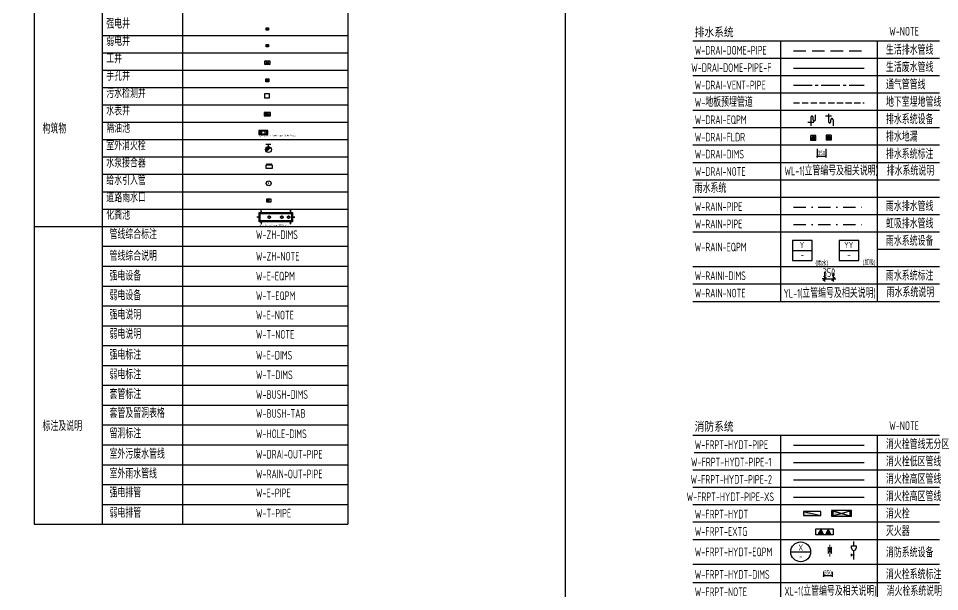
# Model space of a CAD drawing. Header units: millimetres. Extents: x -527844 to 417903, y -219119 to 112527.
# Drawn here: x 380256 to 417362, y 43837 to 66931 of the extents above; entities that cross this region are included whole.
import ezdxf
from ezdxf.enums import TextEntityAlignment as Align

# ---------------------------------------------------------------- set-up
doc = ezdxf.new("R2010")
doc.units = ezdxf.units.MM
doc.header["$LTSCALE"] = 1000
doc.header["$MEASUREMENT"] = 0
for name, pattern in [('CENTER2', [1.125, 0.75, -0.125, 0.125, -0.125]), ('CONTINOUS', [0]), ('DASH', [0.35, 0.25, -0.1]), ('DASHDOT', [1, 0.5, -0.25, 0, -0.25]), ('DASHED', [0.75, 0.5, -0.25])]:
    doc.linetypes.add(name, pattern=pattern)
doc.layers.add('P-Defpoints', color=250, linetype='Continuous', plot=False)
doc.layers.add('W-HOLE-DIMS', color=120, linetype='Continuous', plot=False)
for name, color, linetype in [('W-BUSH-DIMS', 140, 'Continuous'), ('W-BUSH-TAB', 150, 'Continuous'), ('W-DRAI-DIMS', 51, 'Continuous'), ('W-DRAI-DOME-PIPE', 4, 'DASHED'), ('W-DRAI-DOME-PIPE-F', 4, 'DASHED'), ('W-DRAI-EQPM', 50, 'Continuous'), ('W-DRAI-FLDR', 50, 'Continuous'), ('W-DRAI-NOTE', 50, 'Continuous'), ('W-DRAI-OUT-PIPE', 4, 'DASHED'), ('W-DRAI-VENT-PIPE', 5, 'CENTER2'), ('W-E-DIMS', 200, 'Continuous'), ('W-E-EQPM', 30, 'Continuous'), ('W-E-NOTE', 80, 'Continuous'), ('W-E-PIPE', 4, 'Continuous'), ('W-FRPT-EXTG', 140, 'Continuous'), ('W-FRPT-HYDT', 140, 'Continuous'), ('W-FRPT-HYDT-DIMS', 61, 'Continuous'), ('W-FRPT-HYDT-EQPM', 60, 'Continuous'), ('W-FRPT-HYDT-PIPE', 1, 'Continuous'), ('W-FRPT-HYDT-PIPE-1', 1, 'Continuous'), ('W-FRPT-HYDT-PIPE-2', 1, 'Continuous'), ('W-FRPT-HYDT-PIPE-XS', 1, 'Continuous'), ('W-FRPT-NOTE', 60, 'Continuous'), ('W-FRPT-SPRL-DIMS', 61, 'Continuous'), ('W-FRPT-SPRL-EQPM', 60, 'Continuous'), ('W-FRPT-SPRL-PIPE', 2, 'Continuous'), ('W-gx-EN-note', 7, 'CONTINOUS'), ('W-gx-ET-note', 7, 'CONTINOUS'), ('W-HOLE', 231, 'Continuous'), ('W-NOTE', 40, 'Continuous'), ('W-RAIN-DIMS', 61, 'Continuous'), ('W-RAIN-EQPM', 60, 'Continuous'), ('W-RAIN-NOTE', 60, 'Continuous'), ('W-RAIN-OUT-PIPE', 6, 'DASHDOT'), ('W-RAIN-PIPE', 6, 'DASHDOT'), ('W-T-DIMS', 140, 'Continuous'), ('W-T-EQPM', 20, 'Continuous'), ('W-T-NOTE', 130, 'Continuous'), ('W-T-PIPE', 6, 'Continuous'), ('W-WSUP-EQPM', 40, 'Continuous'), ('W-WSUP-NOTE', 40, 'Continuous'), ('W-ZH-DIMS', 7, 'Continuous'), ('W-ZH-NOTE', 10, 'Continuous'), ('W-地板预埋管道', 140, 'DASH')]:
    doc.layers.add(name, color=color, linetype=linetype)
doc.styles.get("Standard").update_dxf_attribs({"font": '', "width": 0.8})
doc.styles.add('TH-STYLE1', font='', dxfattribs={"width": 0.8})
doc.styles.add('TH-STYLE3', font='tssdeng.shx', dxfattribs={"width": 0.7, "bigfont": 'tssdchn.shx'})
doc.styles.get('Standard').set_extended_font_data('NSimSun')
doc.styles.get('TH-STYLE1').set_extended_font_data('STFangsong')
doc.linetypes.add('F_LINE', pattern='A,2,-0.28,["F",Standard,S=0.15,R=0,X=-0.1,Y=-0.08],-0.16', length=2.44)
doc.linetypes.add('J4_LINE', pattern='A,2,-0.23,["J4",Standard,S=0.15,R=0,X=-0.1,Y=-0.08],-0.21', length=2.44)
doc.linetypes.add('X1_LINE', pattern='A,2,-0.23,["X1",Standard,S=0.15,R=0,X=-0.1,Y=-0.08],-0.21', length=2.44)
doc.linetypes.add('X2_LINE', pattern='A,2,-0.23,["X2",Standard,S=0.15,R=0,X=-0.1,Y=-0.08],-0.21', length=2.44)
doc.linetypes.add('X_LINE', pattern='A,2,-0.28,["X",Standard,S=0.15,R=0,X=-0.1,Y=-0.08],-0.16', length=2.44)
doc.linetypes.add('XS_LINE', pattern='A,2,-0.2,["XS",Standard,S=0.15,R=0,X=-0.1,Y=-0.08],-0.2', length=2.4)
doc.linetypes.add('ZM_LINE', pattern='A,2,-0.2,["ZM",Standard,S=0.15,R=0,X=-0.1,Y=-0.08],-0.2', length=2.4)
doc.linetypes.add('ZP_LINE', pattern='A,2,-0.22,["ZP",Standard,S=0.15,R=0,X=-0.1,Y=-0.08],-0.22', length=2.44)
doc.linetypes.add('ZW_LINE', pattern='A,2,-0.2,["ZW",Standard,S=0.15,R=0,X=-0.1,Y=-0.08],-0.2', length=2.4)
doc.linetypes.add('ZXW_LINE', pattern='A,2,-0.2,["ZXW",Standard,S=0.15,R=0,X=-0.1,Y=-0.08],-0.3', length=2.5)
doc.linetypes.add('ZY_LINE', pattern='A,2,-0.22,["ZY",Standard,S=0.15,R=0,X=-0.1,Y=-0.08],-0.22', length=2.44)
doc.dimstyles.new('TH-DIM100(修改)', dxfattribs={"dimscale": 100, "dimtxt": 3.5, "dimasz": 1, "dimexe": 1, "dimexo": 1, "dimgap": 0.8, "dimtad": 1, "dimdec": 0, "dimdsep": 46, "dimtxsty": 'TH-STYLE3', "dimblk1": 'ARCHTICK', "dimblk2": 'ARCHTICK', "dimsah": 1, "dimcen": -1, "dimclrd": 256, "dimclre": 256, "dimclrt": 256, "dimazin": 0, "dimtfac": 1, "dimtdec": 0, "dimtix": 1, "dimtmove": 2, "dimatfit": 0, "dimldrblk": 'ARCHTICK', "dimfxl": 0, "dimtolj": 1, "dimtzin": 0, "dimlwd": -1, "dimlwe": -1, "dimarcsym": 0})
doc.dimstyles.new('TH-DIM50(修改)', dxfattribs={"dimscale": 50, "dimtxt": 3.5, "dimasz": 1, "dimexe": 1, "dimexo": 1, "dimgap": 0.8, "dimtad": 1, "dimdec": 0, "dimdsep": 46, "dimtxsty": 'TH-STYLE3', "dimblk1": 'ARCHTICK', "dimblk2": 'ARCHTICK', "dimsah": 1, "dimcen": -1, "dimclrd": 256, "dimclre": 256, "dimclrt": 256, "dimazin": 0, "dimtfac": 1, "dimtdec": 0, "dimtix": 1, "dimtmove": 2, "dimatfit": 0, "dimldrblk": 'ARCHTICK', "dimfxl": 0, "dimtolj": 1, "dimtzin": 0, "dimlwd": -1, "dimlwe": -1, "dimarcsym": 0})

# ---------------------------------------------------------------- blocks, each defined once
blk = doc.blocks.new('*U268')
at = {"layer": 'W-NOTE'}
blk.add_lwpolyline([(0, 0), (1146, 0), (1146, 574), (0, 574)], close=True, dxfattribs=at)
blk = doc.blocks.new('*U194')
blk.add_hatch(color=256).paths.add_polyline_path([(-410, 85), (-410, -85), (0, 0)])
for p in [(-410, 85), (-410, -85)]:
    blk.add_line(p, (0, 0))
blk.add_lwpolyline([(0, -85), (0, 85), (-410, 85), (-410, -85)], close=True)
blk = doc.blocks.new('总图原有市政消火栓')
at = {"layer": 'W-FRPT-HYDT'}
h = blk.add_hatch(color=256, dxfattribs=at)
edge = h.paths.add_edge_path()
edge.add_ellipse((0, 0), major_axis=(0.849, 0.849), ratio=1, start_angle=360, end_angle=540)
edge.add_line((-0.85, -0.85), (0.85, 0.85))
for p, q in [((1, 2), (-1, 2)), ((0.85, 0.85), (-0.85, -0.85)), ((0.85, 0.85), (-0.85, -0.85)), ((0.85, 0.85), (-0.85, -0.85)), ((0.85, 0.85), (-0.85, -0.85)), ((0.85, 0.85), (-0.85, -0.85)), ((0, 0), (0, 2))]:
    blk.add_line(p, q, dxfattribs=at)
blk.add_ellipse((0, 0), major_axis=(0.849, 0.849), ratio=1, start_param=5.497787, end_param=11.780972, dxfattribs=at)
blk = doc.blocks.new('*U217')
for p, q in [((438, 581), (279, 422)), ((500, 360), (359, 501)), ((500, 360), (641, 501)), ((562, 581), (721, 422)), ((1238, 581), (1079, 422)), ((1300, 360), (1159, 501)), ((1300, 360), (1441, 501)), ((1362, 581), (1521, 422)), ((2038, 581), (1879, 422)), ((2100, 360), (1959, 501)), ((2100, 360), (2241, 501)), ((2162, 581), (2321, 422))]:
    blk.add_line(p, q)
blk.add_lwpolyline([(0, -1250), (2600, -1250), (2600, 0), (0, 0)], close=True)
at = {"layer": 'W-FRPT-HYDT-PIPE'}
for p, q in [((500, 360), (500, 0)), ((1300, 360), (1300, 0)), ((2100, 360), (2100, 0))]:
    blk.add_line(p, q, dxfattribs=at)
blk = doc.blocks.new('*U131')
at = {"layer": 'W-WSUP-NOTE'}
blk.add_circle((0, 0), 1, dxfattribs=at)
at = {"layer": 'W-NOTE', "style": 'TH-STYLE1', "width": 0.8}
blk.add_text('X', height=1.25, dxfattribs=at).set_placement((-0.54, -0.57))
blk = doc.blocks.new('总图道路雨水口')
at = {"layer": 'W-RAIN-EQPM'}
blk.add_hatch(color=256, dxfattribs=at).paths.add_polyline_path([(-1, -1), (0, -1), (0, 0), (-1, 0)])
blk.add_line((0, 0), (0, -1), dxfattribs=at)
blk.add_lwpolyline([(-1, -1), (1, -1), (1, 0), (-1, 0)], close=True, dxfattribs=at)
blk = doc.blocks.new('*U136')
at = {"color": 9, "linetype": 'DASH', "ltscale": 0.2}
blk.add_lwpolyline([(0.35, 1.5), (13.05, 1.5), (13.05, -1.5), (0.35, -1.5)], close=True, dxfattribs=at)
for centre in [(4, 0), (9.1, 0), (11.8, 0)]:
    blk.add_circle(centre, 0.48, dxfattribs=at)
at = {"ltscale": 0.5}
for centre in [(4, 0), (9.1, 0), (11.8, 0)]:
    blk.add_circle(centre, 0.35, dxfattribs=at)
at = {"layer": 'Defpoints'}
for points in [[(-0.5, 0), (-0.6, -0.05), (-0.6, 0.05), (-0.5, 0), (0, 0), (-1, 0)], [(0.79, 2.35), (0.74, 2.45), (0.84, 2.45), (0.79, 2.35), (0.79, 1.85), (0.79, 2.85)], [(12.61, 2.35), (12.66, 2.25), (12.56, 2.25), (12.61, 2.35), (12.61, 2.85), (12.61, 1.85)], [(13.9, 0), (13.8, -0.05), (13.8, 0.05), (13.9, 0), (14.4, 0), (13.4, 0)], [(0.79, -2.25), (0.74, -2.35), (0.84, -2.35), (0.79, -2.25), (0.79, -1.75), (0.79, -2.75)], [(12.61, -2.25), (12.66, -2.15), (12.56, -2.15), (12.61, -2.25), (12.61, -2.75), (12.61, -1.75)]]:
    blk.add_lwpolyline(points, dxfattribs=at)
blk.add_lwpolyline([(0, 1.85), (13.4, 1.85), (13.4, -1.85), (0, -1.85)], close=True, dxfattribs=at)
at = {"layer": 'W-DRAI-EQPM', "color": 10}
blk.add_lwpolyline([(0.1, 1.75), (13.3, 1.75), (13.3, -1.75), (0.1, -1.75)], close=True, dxfattribs=at)
at = {"layer": 'Defpoints', "style": 'TH-STYLE1', "width": 0.8}
blk.add_text('平面尺寸13.4×3.7×3.2m，有效容积100立方', height=0.5, dxfattribs=at).set_placement((0.09, -3.32), align=Align.MIDDLE_LEFT)
blk = doc.blocks.new('*U138')
at = {"color": 9, "linetype": 'DASH', "ltscale": 0.2}
blk.add_line((2.4, 0.5), (2.4, -0.5), dxfattribs=at)
at = {"color": 1}
blk.add_lwpolyline([(0, 0.7), (0, -0.7), (3.4, -0.7), (3.4, 0.7)], close=True, dxfattribs=at)
at = {"color": 9, "linetype": 'DASH', "ltscale": 0.2}
blk.add_lwpolyline([(0.2, 0.5), (0.2, -0.5), (3.2, -0.5), (3.2, 0.5)], close=True, dxfattribs=at)
blk.add_circle((0.6, 0), 0.4, dxfattribs=at)
at = {"layer": 'Defpoints'}
blk.add_lwpolyline([(-0.1, 0.8), (-0.1, -0.8), (3.5, -0.8), (3.5, 0.8)], close=True, dxfattribs=at)
at = {"layer": 'Defpoints', "style": 'TH-STYLE1', "width": 0.8}
blk.add_text('平面尺寸1.4×3.4，有效容积4.5立方，设计秒流量4.8L/s.', height=0.5, dxfattribs=at).set_placement((-0.21, -1.27), align=Align.MIDDLE_LEFT)
blk = doc.blocks.new('*U278')
for p, q in [((-0.5, -0.5), (0.5, 0.5)), ((-0.5, 0.5), (0.5, -0.5)), ((-0.5, 0.5), (0.5, 0.5)), ((-0.5, -0.5), (-0.5, 0.5)), ((0.5, 0.5), (0.5, -0.5)), ((0.5, -0.5), (-0.5, -0.5))]:
    blk.add_line(p, q)
blk.add_circle((0, 0), 0.35)
blk = doc.blocks.new('弱电井')
for p, q in [((-0.5, 0.5), (0.5, 0.5)), ((-0.5, -0.5), (-0.5, 0.5)), ((0.5, 0.5), (0.5, -0.5)), ((0.5, -0.5), (-0.5, -0.5))]:
    blk.add_line(p, q)
blk.add_circle((0, 0), 0.35)
blk = doc.blocks.new('工井')
for p, q in [((-1735, -66036), (-1535, -65886)), ((-1735, -65886), (-1535, -66036)), ((-1735, -65886), (-1535, -65886)), ((-1735, -66036), (-1735, -65886)), ((-1535, -66036), (-1735, -66036)), ((-1535, -65886), (-1535, -66036))]:
    blk.add_line(p, q)
blk = doc.blocks.new('手孔井')
for p, q in [((-1685, -66736), (-1565, -66616)), ((-1685, -66616), (-1565, -66736)), ((-1685, -66616), (-1565, -66616)), ((-1685, -66736), (-1685, -66616)), ((-1565, -66736), (-1685, -66736)), ((-1565, -66616), (-1565, -66736))]:
    blk.add_line(p, q)
blk = doc.blocks.new('重力流雨水井编号')
at = {"layer": 'W-RAIN-EQPM'}
blk.add_lwpolyline([(-400, 0), (400, 0), (400, 800), (-400, 800)], close=True, dxfattribs=at)
at = {"layer": 'W-RAIN-NOTE'}
blk.add_line((-400, 400), (400, 400), dxfattribs=at)
at = {"layer": 'W-RAIN-NOTE', "style": 'TH-STYLE3', "width": 0.7}
blk.add_text('Y', height=250, rotation=0, dxfattribs=at).set_placement((-12, 620, 3564), align=Align.MIDDLE)
at = {"layer": 'W-RAIN-NOTE', "style": 'TH-STYLE3', "width": 0.7, "flags": 8}
blk.add_attdef('-', text='', height=250, rotation=0, dxfattribs=at).set_placement((0, 90), align=Align.CENTER)
blk = doc.blocks.new('压力流雨水井编号')
at = {"layer": 'W-RAIN-EQPM'}
blk.add_lwpolyline([(-400, 0), (400, 0), (400, 800), (-400, 800)], close=True, dxfattribs=at)
at = {"layer": 'W-RAIN-NOTE'}
blk.add_line((-400, 400), (400, 400), dxfattribs=at)
at = {"layer": 'W-RAIN-NOTE', "style": 'TH-STYLE3', "width": 0.7}
blk.add_text('YY', height=250, rotation=0, dxfattribs=at).set_placement((-12, 620, 3564), align=Align.MIDDLE)
at = {"layer": 'W-RAIN-NOTE', "style": 'TH-STYLE3', "width": 0.7, "flags": 8}
blk.add_attdef('-', text='', height=250, rotation=0, dxfattribs=at).set_placement((0, 90), align=Align.CENTER)
blk = doc.blocks.new('_ArchTick')
at = {"const_width": 0.5}
blk.add_lwpolyline([(-0.7, -0.7), (0.7, 0.7)], dxfattribs=at)
blk = doc.blocks.new('*D355')
at = {"layer": 'Defpoints', "color": 0, "transparency": 16777216}
for p in [(412732, 56781), (413082, 56775), (413082, 56433)]:
    blk.add_point(p, dxfattribs=at)
at = {"layer": 'W-RAIN-DIMS', "transparency": 16777216}
for p, q in [((412732, 56433), (412632, 56433)), ((412732, 56681), (412732, 56333)), ((412732, 56433), (413082, 56433)), ((413082, 56675), (413082, 56333)), ((413082, 56433), (413182, 56433))]:
    blk.add_line(p, q, dxfattribs=at)
at = {"layer": 'W-RAIN-DIMS', "transparency": 16777216, "xscale": 100, "yscale": 100, "zscale": 100}
blk.add_blockref('_ArchTick', (412732, 56433), dxfattribs=at)
at = {"layer": 'W-RAIN-DIMS', "transparency": 16777216, "xscale": 100, "yscale": 100, "zscale": 100, "rotation": 180}
blk.add_blockref('_ArchTick', (413082, 56433), dxfattribs=at)
at = {"layer": 'W-RAIN-DIMS', "transparency": 16777216, "insert": (412907, 56688), "char_height": 350, "attachment_point": 5, "style": 'TH-STYLE3'}
blk.add_mtext('\\A1;350', dxfattribs=at)
blk = doc.blocks.new('*U359')
for p, q in [((-46, 20), (-75, -4)), ((-46, 20), (-12, 48)), ((38, 32), (-38, -32)), ((17, 73), (-12, 48)), ((57, 48), (38, 32)), ((75, 4), (46, -20)), ((-38, -32), (-57, -48)), ((12, -48), (-17, -73)), ((12, -48), (46, -20))]:
    blk.add_line(p, q)
for radius in [75, 50]:
    blk.add_circle((0, 0), radius)
at = {"layer": 'Defpoints'}
for p, q in [((100, 100), (-100, 100)), ((-100, -100), (-100, 100)), ((100, -100), (100, 100)), ((100, -100), (-100, -100))]:
    blk.add_line(p, q, dxfattribs=at)
blk = doc.blocks.new('*U358')
for p, q in [((-46, 20), (-75, -4)), ((-46, 20), (-12, 48)), ((38, 32), (-38, -32)), ((17, 73), (-12, 48)), ((57, 48), (38, 32)), ((75, 4), (46, -20)), ((-38, -32), (-57, -48)), ((12, -48), (-17, -73)), ((12, -48), (46, -20))]:
    blk.add_line(p, q)
blk.add_circle((0, 0), 75)
at = {"layer": 'Defpoints'}
for p, q in [((100, 100), (-100, 100)), ((-100, -100), (-100, 100)), ((100, -100), (100, 100)), ((100, -100), (-100, -100))]:
    blk.add_line(p, q, dxfattribs=at)
blk = doc.blocks.new('*U203')
at = {"layer": 'W-DRAI-DOME-PIPE'}
for p, q in [((191848, -125041), (191848, -125361)), ((191938, -125361), (191938, -125281)), ((192028, -125281), (192028, -125531))]:
    blk.add_line(p, q, dxfattribs=at)
for centre, start, end in [((191893, -125361), 180, 0), ((191983, -125281), 0, 180)]:
    blk.add_arc(centre, 45, start, end, dxfattribs=at)
at = {"layer": 'W-DRAI-EQPM'}
blk.add_line((191973, -125141), (191723, -125141), dxfattribs=at)
blk = doc.blocks.new('*U183')
at = {"layer": 'W-DRAI-DOME-PIPE'}
for p, q in [((180, 250), (180, 450)), ((0, 350), (0, 0)), ((90, 250), (90, 350))]:
    blk.add_line(p, q, dxfattribs=at)
for centre, start, end in [((45, 350), 0, 180), ((135, 250), 180, 0)]:
    blk.add_arc(centre, 45, start, end, dxfattribs=at)
at = {"layer": 'W-DRAI-EQPM'}
blk.add_line((-125, 150), (125, 150), dxfattribs=at)
blk = doc.blocks.new('*D356')
at = {"layer": 'Defpoints', "color": 0, "transparency": 16777216}
for p in [(412431, 61730), (412781, 61724), (412781, 61382)]:
    blk.add_point(p, dxfattribs=at)
at = {"layer": 'W-DRAI-DIMS', "transparency": 16777216}
for p, q in [((412431, 61680), (412431, 61332)), ((412781, 61674), (412781, 61332)), ((412431, 61382), (412781, 61382))]:
    blk.add_line(p, q, dxfattribs=at)
at = {"layer": 'W-DRAI-DIMS', "transparency": 16777216, "xscale": 50, "yscale": 50, "zscale": 50, "rotation": 180}
blk.add_blockref('_ArchTick', (412431, 61382), dxfattribs=at)
at = {"layer": 'W-DRAI-DIMS', "transparency": 16777216, "xscale": 50, "yscale": 50, "zscale": 50}
blk.add_blockref('_ArchTick', (412781, 61382), dxfattribs=at)
at = {"layer": 'W-DRAI-DIMS', "transparency": 16777216, "insert": (412606, 61509), "char_height": 175, "attachment_point": 5, "style": 'TH-STYLE3'}
blk.add_mtext('\\A1;350', dxfattribs=at)
blk = doc.blocks.new('*U181')
at = {"layer": 'W-FRPT-SPRL-EQPM', "ltscale": 0.5}
blk.add_line((0, 0), (0, -222), dxfattribs=at)
at = {"layer": 'W-FRPT-SPRL-EQPM', "linetype": 'Continuous'}
for p, q in [((-120, -222), (0, -422)), ((-120, -222), (120, -222)), ((120, -222), (0, -422))]:
    blk.add_line(p, q, dxfattribs=at)
at = {"layer": 'W-FRPT-SPRL-EQPM'}
blk.add_line((-100, -422), (100, -422), dxfattribs=at)
blk = doc.blocks.new('水流指示器')
blk.add_wipeout([(-120, 36), (120, 36), (120, -36), (-120, -36)])
at = {"linetype": 'Continuous', "const_width": 10}
for points in [[(-17, 69), (-17, -53)], [(-17, -53), (45, -53)]]:
    blk.add_lwpolyline(points, dxfattribs=at)
at = {"linetype": 'Continuous'}
blk.add_circle((0, 0), 120, dxfattribs=at)
blk = doc.blocks.new('遥控信号阀')
for p, q in [((0, 90), (0, -90)), ((0, 90), (300, -90)), ((0, -90), (300, 90)), ((150, 180), (150, 0)), ((150, 180), (246, 180)), ((300, 90), (300, -90))]:
    blk.add_line(p, q)
blk = doc.blocks.new('*U244')
at = {"layer": 'W-FRPT-HYDT-EQPM'}
blk.add_blockref('水流指示器', (58352, -11322), dxfattribs=at)
at = {"layer": 'Defpoints'}
blk.add_lwpolyline([(56982, -10422, 0, 120, -0.520567), (57933, -10422, 0, 120, -0.520567), (58622, -10422, 0, 120, -0.520567), (59369, -10422, 0, 120, -0.520567), (59382, -11199, 0, 120, -0.520567), (59382, -12020, 0, 120, -0.520567), (58298, -12022, 0, 120, -0.520567), (57688, -12022, 0, 120, -0.520567), (56982, -11929, 0, 120, -0.520567), (56982, -11059, 0, 120, -0.520567)], format="xyseb", close=True, dxfattribs=at)
at = {"layer": 'W-FRPT-SPRL-PIPE'}
blk.add_line((58182, -11322), (58232, -11322), dxfattribs=at)
at = {"layer": 'W-FRPT-HYDT-EQPM'}
blk.add_blockref('遥控信号阀', (57882, -11322), dxfattribs=at)
blk = doc.blocks.new('减压孔板')
at = {"linetype": 'Continuous', "lineweight": 0}
for p, q in [((-68, 129), (-68, -129)), ((-68, 129), (-68, -129)), ((0, 223), (0, 93)), ((0, 223), (0, 93)), ((68, 129), (68, -129)), ((68, 129), (68, -129)), ((0, -251), (0, -122)), ((0, -251), (0, -122))]:
    blk.add_line(p, q, dxfattribs=at)
at = {"layer": 'P-Defpoints'}
for p, q in [((-68, 129), (68, -129)), ((68, 129), (-68, -129))]:
    blk.add_line(p, q, dxfattribs=at)
blk = doc.blocks.new('消防自动排气阀系统')
at = {"layer": 'W-FRPT-HYDT-EQPM'}
for p, q in [((-92, 456), (-92, 563)), ((-92, 563), (92, 563)), ((92, 563), (92, 456)), ((-100, 237), (-100, 137)), ((0, 187), (-100, 187))]:
    blk.add_line(p, q, dxfattribs=at)
at = {"layer": 'W-FRPT-HYDT-EQPM', "const_width": 33.8}
blk.add_lwpolyline([(-12, 175, -1), (12, 199, -1)], format="xyb", close=True, dxfattribs=at)
at = {"layer": 'W-FRPT-HYDT-EQPM'}
blk.add_arc((0, 466), 92.5, 186.0401, 353.9599, dxfattribs=at)
at = {"layer": 'W-FRPT-HYDT-PIPE'}
for p, q in [((0, 563), (0, 732)), ((0, 0), (0, 373))]:
    blk.add_line(p, q, dxfattribs=at)
blk = doc.blocks.new('消防进户管编号')
at = {"layer": 'W-FRPT-HYDT-EQPM'}
blk.add_circle((0, 400), 400, dxfattribs=at)
at = {"layer": 'W-FRPT-NOTE'}
blk.add_line((-400, 400), (400, 400), dxfattribs=at)
at = {"layer": 'W-FRPT-NOTE', "style": 'TH-STYLE3', "width": 0.7}
blk.add_text('X', height=250, dxfattribs=at).set_placement((0, 574), align=Align.MIDDLE)
at = {"layer": 'W-FRPT-NOTE', "style": 'TH-STYLE3', "width": 0.7, "flags": 8}
blk.add_attdef('-', text='', height=250, dxfattribs=at).set_placement((0, 96), align=Align.CENTER)
blk = doc.blocks.new('*U315')
blk.add_hatch(color=256).paths.add_polyline_path([(0, 240), (700, 0), (0, 0)])
for p, q in [((0, 240), (0, 0)), ((700, 240), (0, 240)), ((0, 240), (700, 0)), ((0, 0), (700, 0)), ((700, 0), (700, 240))]:
    blk.add_line(p, q)
at = {"layer": 'W-HOLE'}
for p, q in [((-50, 240), (-50, 0)), ((750, 240), (-50, 240)), ((-50, 240), (750, 0)), ((-50, 0), (750, 240)), ((-50, 0), (750, 0)), ((750, 0), (750, 240))]:
    blk.add_line(p, q, dxfattribs=at)
blk = doc.blocks.new('*D330')
at = {"layer": 'Defpoints', "color": 0, "transparency": 16777216}
for p in [(412732, 37046), (413082, 37040), (413082, 36698)]:
    blk.add_point(p, dxfattribs=at)
at = {"layer": 'W-FRPT-SPRL-DIMS', "transparency": 16777216}
for p, q in [((412732, 36946), (412732, 36598)), ((413082, 36940), (413082, 36598)), ((412732, 36698), (412632, 36698)), ((412732, 36698), (413082, 36698)), ((413082, 36698), (413182, 36698))]:
    blk.add_line(p, q, dxfattribs=at)
at = {"layer": 'W-FRPT-SPRL-DIMS', "transparency": 16777216, "xscale": 100, "yscale": 100, "zscale": 100}
blk.add_blockref('_ArchTick', (412732, 36698), dxfattribs=at)
at = {"layer": 'W-FRPT-SPRL-DIMS', "transparency": 16777216, "xscale": 100, "yscale": 100, "zscale": 100, "rotation": 180}
blk.add_blockref('_ArchTick', (413082, 36698), dxfattribs=at)
at = {"layer": 'W-FRPT-SPRL-DIMS', "transparency": 16777216, "insert": (412907, 36953), "char_height": 350, "attachment_point": 5, "style": 'TH-STYLE3'}
blk.add_mtext('\\A1;350', dxfattribs=at)
blk = doc.blocks.new('*D331')
at = {"layer": 'Defpoints', "color": 0, "transparency": 16777216}
for p in [(412689, 44690), (413039, 44685), (413039, 44486)]:
    blk.add_point(p, dxfattribs=at)
at = {"layer": 'W-FRPT-HYDT-DIMS', "transparency": 16777216}
for p, q in [((412689, 44640), (412689, 44436)), ((413039, 44635), (413039, 44436)), ((412689, 44486), (413039, 44486))]:
    blk.add_line(p, q, dxfattribs=at)
at = {"layer": 'W-FRPT-HYDT-DIMS', "transparency": 16777216, "xscale": 50, "yscale": 50, "zscale": 50, "rotation": 180}
blk.add_blockref('_ArchTick', (412689, 44486), dxfattribs=at)
at = {"layer": 'W-FRPT-HYDT-DIMS', "transparency": 16777216, "xscale": 50, "yscale": 50, "zscale": 50}
blk.add_blockref('_ArchTick', (413039, 44486), dxfattribs=at)
at = {"layer": 'W-FRPT-HYDT-DIMS', "transparency": 16777216, "insert": (412864, 44613), "char_height": 175, "attachment_point": 5, "style": 'TH-STYLE3'}
blk.add_mtext('\\A1;350', dxfattribs=at)
blk = doc.blocks.new('DXXHS')
blk.add_hatch(color=256).paths.add_polyline_path([(194025, 185383), (194725, 185383), (194025, 185543)])
blk.add_line((194025, 185543), (194725, 185383))
blk.add_line((194025, 185543), (194725, 185383))
blk.add_lwpolyline([(194025, 185543), (194025, 185383), (194725, 185383), (194725, 185543)], close=True)
blk = doc.blocks.new('*U27')
at = {"linetype": 'CONTINOUS'}
h = blk.add_hatch(dxfattribs=at)
h.set_pattern_fill('ANSI31', color=256, scale=150, angle=180, style=0)
h.set_pattern_definition([(315, (-384620.485, -22544.052), (-13.25825215, -13.25825215), [])])
h.paths.add_polyline_path([(163, 59), (237, 59), (237, 126), (163, 126)])
h = blk.add_hatch(dxfattribs=at)
h.set_pattern_fill('ANSI31', color=256, scale=150, angle=180, style=0)
h.set_pattern_definition([(225, (385320.485, -22544.052), (13.25825215, -13.25825215), [])])
h.paths.add_polyline_path([(537, 59), (463, 59), (463, 126), (537, 126)])
for p, q in [((200, 207), (100, 34)), ((300, 34), (100, 34)), ((200, 207), (300, 34)), ((500, 207), (400, 34)), ((400, 34), (600, 34)), ((500, 207), (600, 34))]:
    blk.add_line(p, q, dxfattribs=at)
for points in [[(700, 0), (700, 240), (0, 240), (0, 0)], [(163, 59), (237, 59), (237, 126), (163, 126)], [(537, 59), (463, 59), (463, 126), (537, 126)]]:
    blk.add_lwpolyline(points, close=True, dxfattribs=at)
blk = doc.blocks.new('排水系统', base_point=(407418.9, 66031.8))
at = {"layer": 'Defpoints'}
for p, q in [((407418.9, 66031.8), (417361.9, 66031.8)), ((410951.8, 66031.8), (410951.8, 55531.8)), ((414845, 66031.8), (414845, 55531.8)), ((407476.9, 65331.8), (417361.9, 65331.8)), ((407418.9, 64631.8), (417361.9, 64631.8)), ((407418.9, 63931.8), (417361.9, 63931.8)), ((407418.9, 63231.8), (417361.9, 63231.8)), ((407418.9, 62531.8), (417361.9, 62531.8)), ((407418.9, 61831.8), (417361.9, 61831.8)), ((407418.9, 61131.8), (417361.9, 61131.8)), ((407418.9, 60431.8), (417361.9, 60431.8)), ((407418.9, 59731.8), (417361.9, 59731.8)), ((407418.9, 59031.8), (417361.9, 59031.8)), ((407418.9, 58331.8), (417361.9, 58331.8)), ((414845, 57631.8), (417361.9, 57631.8)), ((407418.9, 56931.8), (417361.9, 56931.8)), ((407418.9, 56231.8), (417361.9, 56231.8)), ((407418.9, 55531.8), (417361.9, 55531.8))]:
    blk.add_line(p, q, dxfattribs=at)
at = {"layer": 'W-DRAI-DOME-PIPE'}
blk.add_line((411473.4, 65623.3), (414323.1, 65623.3), dxfattribs=at)
at = {"layer": 'W-DRAI-DOME-PIPE-F', "linetype": 'F_LINE'}
blk.add_line((411473.4, 64923.3), (414323.1, 64923.3), dxfattribs=at)
at = {"layer": 'W-DRAI-VENT-PIPE'}
blk.add_line((411473.4, 64236), (414323.1, 64236), dxfattribs=at)
at = {"layer": 'W-RAIN-PIPE'}
for p, q in [((411473.4, 59323.3), (414323.1, 59323.3)), ((411473.4, 58623.3), (414323.1, 58623.3))]:
    blk.add_line(p, q, dxfattribs=at)
at = {"layer": 'W-地板预埋管道', "linetype": 'DASH'}
blk.add_line((411473.4, 63536), (414323.1, 63536), dxfattribs=at)
at = {"layer": 'W-DRAI-EQPM'}
for name, p in [('*U203', (221041.8, 188130)), ('*U183', (412178.3, 62597))]:
    blk.add_blockref(name, p, dxfattribs=at)
at = {"layer": 'W-DRAI-FLDR'}
blk.add_blockref('*U358', (412281.1, 62110.8), dxfattribs=at)
at = {"layer": 'W-DRAI-FLDR', "rotation": 90}
blk.add_blockref('*U359', (412894.8, 62120.8), dxfattribs=at)
at = {"layer": 'W-RAIN-EQPM'}
for name, p in [('重力流雨水井编号', (411831.2, 57180.4)), ('压力流雨水井编号', (413714.6, 57180.4))]:
    blk.add_blockref(name, p, dxfattribs=at).add_auto_attribs({'-': '-'})
at = {"layer": 'W-DRAI-DIMS', "style": 'TH-STYLE3', "width": 0.7}
blk.add_text('W-DRAI-DIMS', height=350, dxfattribs=at).set_placement((407497.7, 61287.2))
at = {"layer": 'W-DRAI-DOME-PIPE', "style": 'TH-STYLE3', "width": 0.7}
blk.add_text('W-DRAI-DOME-PIPE', height=350, dxfattribs=at).set_placement((407497.7, 65472.3))
at = {"layer": 'W-DRAI-DOME-PIPE-F', "style": 'TH-STYLE3', "width": 0.7}
blk.add_text('W-DRAI-DOME-PIPE-F', height=350, dxfattribs=at).set_placement((407357.1, 64772.3))
at = {"layer": 'W-DRAI-EQPM', "style": 'TH-STYLE3', "width": 0.7}
blk.add_text('W-DRAI-EQPM', height=350, dxfattribs=at).set_placement((407497.7, 62672.3))
at = {"layer": 'W-DRAI-FLDR', "style": 'TH-STYLE3', "width": 0.7}
blk.add_text('W-DRAI-FLDR', height=350, dxfattribs=at).set_placement((407497.7, 61972.3))
at = {"layer": 'W-DRAI-NOTE', "style": 'TH-STYLE3', "width": 0.7}
for s, p in [('W-DRAI-NOTE', (407497.7, 60587.2)), ('WL-1(立管编号及相关说明)', (411111.9, 60610.3))]:
    blk.add_text(s, height=350, rotation=360, dxfattribs=at).set_placement(p)
at = {"layer": 'W-DRAI-VENT-PIPE', "style": 'TH-STYLE3', "width": 0.7}
blk.add_text('W-DRAI-VENT-PIPE', height=350, dxfattribs=at).set_placement((407497.7, 64072.3))
at = {"layer": 'W-NOTE'}
for s, style, width, p in [('排水系统', 'TH-STYLE1', 0.8, (407497.7, 66204.8)), ('W-NOTE', 'TH-STYLE3', 0.7, (415333.6, 66236.6)), ('生活排水管线', 'TH-STYLE3', 0.7, (415203.1, 65475.1)), ('生活废水管线', 'TH-STYLE3', 0.7, (415203.1, 64775.1)), ('通气管管线', 'TH-STYLE3', 0.7, (415203.1, 64075.1)), ('地下室埋地管线', 'TH-STYLE3', 0.7, (415203.1, 63375.1)), ('排水系统设备', 'TH-STYLE3', 0.7, (415203.1, 62675.1)), ('排水地漏', 'TH-STYLE3', 0.7, (415203.1, 61975.1)), ('排水系统标注', 'TH-STYLE3', 0.7, (415203.1, 61275.1)), ('排水系统说明', 'TH-STYLE3', 0.7, (415231.8, 60603.8)), ('雨水系统', 'TH-STYLE3', 0.7, (407497.7, 59904.8)), ('雨水排水管线', 'TH-STYLE3', 0.7, (415203.1, 59175.1)), ('虹吸排水管线', 'TH-STYLE3', 0.7, (415203.1, 58475.1)), ('雨水系统设备', 'TH-STYLE3', 0.7, (415203.1, 57775.1)), ('雨水系统标注', 'TH-STYLE3', 0.7, (415203.1, 56375.1)), ('雨水系统说明', 'TH-STYLE3', 0.7, (415231.8, 55703.8))]:
    blk.add_text(s, height=350, dxfattribs=dict(at, style=style, width=width)).set_placement(p)
at = {"layer": 'W-RAIN-DIMS', "style": 'TH-STYLE3', "width": 0.7}
blk.add_text('W-RAINI-DIMS', height=350, dxfattribs=at).set_placement((407497.7, 56387.2))
at = {"layer": 'W-RAIN-EQPM', "style": 'TH-STYLE3', "width": 0.7}
for s, height, p in [('W-RAIN-EQPM', 350, (407497.7, 57543.9)), ('(雨水)', 210, (412359.6, 56951.7)), ('(虹吸)', 210, (414274.2, 56981.5))]:
    blk.add_text(s, height=height, dxfattribs=at).set_placement(p)
at = {"layer": 'W-RAIN-NOTE', "style": 'TH-STYLE3', "width": 0.7}
for s, p in [('W-RAIN-NOTE', (407497.7, 55687.2)), ('YL-1(立管编号及相关说明)', (411076.5, 55678))]:
    blk.add_text(s, height=350, dxfattribs=at).set_placement(p)
at = {"layer": 'W-RAIN-PIPE', "style": 'TH-STYLE3', "width": 0.7}
for p in [(407497.7, 59172.3), (407497.7, 58472.3)]:
    blk.add_text('W-RAIN-PIPE', height=350, dxfattribs=at).set_placement(p)
at = {"layer": 'W-地板预埋管道', "style": 'TH-STYLE3', "width": 0.7}
blk.add_text('W-地板预埋管道', height=350, dxfattribs=at).set_placement((407497.7, 63372.3))
at = {"layer": 'W-DRAI-DIMS'}
dim = blk.add_linear_dim(base=(412781.1, 61381.9), p1=(412431, 61729.7), p2=(412781.1, 61723.9), dimstyle='TH-DIM50(修改)', dxfattribs=at)
dim.commit()
dim.dimension.update_dxf_attribs({"geometry": '*D356', "text_midpoint": (412606.1, 61509.4)})
at = {"layer": 'W-RAIN-DIMS'}
dim = blk.add_linear_dim(base=(413082.3, 56433.4), p1=(412732.2, 56781.3), p2=(413082.3, 56775.5), dimstyle='TH-DIM100(修改)', dxfattribs=at)
dim.commit()
dim.dimension.update_dxf_attribs({"geometry": '*D355', "text_midpoint": (412907.2, 56688.4)})
blk = doc.blocks.new('消防系统', base_point=(407418.9, 49441))
at = {"layer": 'Defpoints'}
for p, q in [((407418.9, 50141), (417361.9, 50141)), ((414845, 50141), (414845, 35796.5)), ((407476.9, 49441), (417361.9, 49441)), ((407418.9, 48741), (417361.9, 48741)), ((407418.9, 48041), (417361.9, 48041)), ((407418.9, 47341), (417361.9, 47341)), ((407418.9, 46641), (417361.9, 46641)), ((407418.9, 45941), (417361.9, 45941)), ((407418.9, 44936.4), (417361.9, 44936.4)), ((407418.9, 44196.5), (417361.9, 44196.5)), ((407418.9, 43496.5), (417361.9, 43496.5)), ((407418.9, 42796.5), (417361.9, 42796.5)), ((407418.9, 42096.5), (417361.9, 42096.5)), ((407418.9, 41396.5), (417361.9, 41396.5)), ((407418.9, 40696.5), (417361.9, 40696.5)), ((407418.9, 39996.5), (417361.9, 39996.5)), ((407418.9, 37896.5), (417361.9, 37896.5)), ((407418.9, 37196.5), (417361.9, 37196.5)), ((407418.9, 36496.5), (417361.9, 36496.5)), ((407418.9, 35796.5), (417361.9, 35796.5))]:
    blk.add_line(p, q, dxfattribs=at)
at = {"layer": 'W-FRPT-HYDT-PIPE', "linetype": 'X_LINE'}
blk.add_line((411473.4, 49732.6), (414323.1, 49732.6), dxfattribs=at)
at = {"layer": 'W-FRPT-HYDT-PIPE-1', "linetype": 'X1_LINE'}
blk.add_line((411473.4, 49032.6), (414323.1, 49032.6), dxfattribs=at)
at = {"layer": 'W-FRPT-HYDT-PIPE-2', "linetype": 'X2_LINE'}
blk.add_line((411473.4, 48345.2), (414323.1, 48345.2), dxfattribs=at)
at = {"layer": 'W-FRPT-HYDT-PIPE-XS', "linetype": 'XS_LINE'}
blk.add_line((411473.4, 47645.2), (414323.1, 47645.2), dxfattribs=at)
at = {"layer": 'W-FRPT-SPRL-PIPE', "linetype": 'ZP_LINE'}
blk.add_line((411473.4, 42388.1), (414323.1, 42388.1), dxfattribs=at)
at = {"layer": 'W-FRPT-SPRL-PIPE', "linetype": 'ZY_LINE'}
blk.add_line((411473.4, 41688.1), (414323.1, 41688.1), dxfattribs=at)
at = {"layer": 'W-FRPT-SPRL-PIPE', "linetype": 'ZM_LINE'}
blk.add_line((411473.4, 40988.1), (414323.1, 40988.1), dxfattribs=at)
at = {"layer": 'W-FRPT-SPRL-PIPE', "linetype": 'ZW_LINE'}
blk.add_line((411473.4, 40288.1), (414323.1, 40288.1), dxfattribs=at)
at = {"layer": 'W-FRPT-SPRL-PIPE', "linetype": 'ZXW_LINE'}
blk.add_line((411473.4, 39588.1), (414323.1, 39588.1), dxfattribs=at)
at = {"layer": 'W-FRPT-EXTG', "xscale": -1}
blk.add_blockref('*U27', (413074, 46126), dxfattribs=at)
at = {"layer": 'W-FRPT-HYDT'}
for name, p in [('DXXHS', (217854.3, -138480.2)), ('*U315', (413062.2, 46869.8))]:
    blk.add_blockref(name, p, dxfattribs=at)
at = {"layer": 'W-FRPT-HYDT-EQPM'}
blk.add_blockref('消防进户管编号', (411768, 45038.9), dxfattribs=at).add_auto_attribs({'-': '-'})
for name, p in [('减压孔板', (412936.2, 45496.3)), ('消防自动排气阀系统', (413906.9, 45123.8))]:
    blk.add_blockref(name, p, dxfattribs=at)
at = {"layer": 'W-FRPT-SPRL-EQPM'}
blk.add_blockref('*U181', (412415.2, 37746.9), dxfattribs=at)
at = {"layer": 'W-FRPT-HYDT', "style": 'TH-STYLE3', "width": 0.7}
for s, p in [('W-FRPT-HYDT', (407497.7, 46781.5)), ('W-FRPT-EXTG', (407497.7, 46081.5))]:
    blk.add_text(s, height=350, dxfattribs=at).set_placement(p)
at = {"layer": 'W-FRPT-HYDT-DIMS', "style": 'TH-STYLE3', "width": 0.7}
blk.add_text('W-FRPT-HYDT-DIMS', height=350, dxfattribs=at).set_placement((407497.7, 44351.9))
at = {"layer": 'W-FRPT-HYDT-EQPM', "style": 'TH-STYLE3', "width": 0.7}
blk.add_text('W-FRPT-HYDT-EQPM', height=350, dxfattribs=at).set_placement((407497.7, 45260.7))
at = {"layer": 'W-FRPT-HYDT-PIPE', "linetype": 'J4_LINE', "style": 'TH-STYLE3', "width": 0.7}
blk.add_text('W-FRPT-HYDT-PIPE', height=350, dxfattribs=at).set_placement((407497.7, 49581.5))
at = {"layer": 'W-FRPT-HYDT-PIPE-1', "linetype": 'X_LINE', "style": 'TH-STYLE3', "width": 0.7}
blk.add_text('W-FRPT-HYDT-PIPE-1', height=350, dxfattribs=at).set_placement((407348.6, 48881.5))
at = {"layer": 'W-FRPT-HYDT-PIPE-2', "linetype": 'X_LINE', "style": 'TH-STYLE3', "width": 0.7}
blk.add_text('W-FRPT-HYDT-PIPE-2', height=350, dxfattribs=at).set_placement((407328.7, 48181.5))
at = {"layer": 'W-FRPT-HYDT-PIPE-XS', "linetype": 'X_LINE', "style": 'TH-STYLE3', "width": 0.7}
blk.add_text('W-FRPT-HYDT-PIPE-XS', height=350, dxfattribs=at).set_placement((407171.5, 47481.5))
at = {"layer": 'W-FRPT-NOTE', "style": 'TH-STYLE3', "width": 0.7}
for s, p in [('W-FRPT-NOTE', (407497.7, 43651.9)), ('XL-1(立管编号及相关说明)', (411111.9, 43675.1)), ('W-FRPT-NOTE', (407497.7, 35951.9)), ('YL-1(立管编号及相关说明)', (411203, 35942.8))]:
    blk.add_text(s, height=350, rotation=360, dxfattribs=at).set_placement(p)
at = {"layer": 'W-FRPT-SPRL-DIMS', "style": 'TH-STYLE3', "width": 0.7}
for s, p in [('W-FRPT-SPRL', (407497.7, 37351.9)), ('W-FRPT-SPRL-DIMS', (407497.7, 36651.9))]:
    blk.add_text(s, height=350, dxfattribs=at).set_placement(p)
at = {"layer": 'W-FRPT-SPRL-EQPM', "style": 'TH-STYLE3', "width": 0.7}
blk.add_text('W-FRPT-SPRL-EQPM', height=350, dxfattribs=at).set_placement((407497.7, 38508.7))
at = {"layer": 'W-FRPT-SPRL-PIPE', "style": 'TH-STYLE3', "width": 0.7}
for p in [(407497.7, 42237), (407497.7, 41537), (407497.7, 40837), (407497.7, 40137), (407497.7, 39437)]:
    blk.add_text('W-FRPT-SPRL-PIPE', height=350, dxfattribs=at).set_placement(p)
at = {"layer": 'W-NOTE'}
for s, style, width, p in [('消防系统', 'TH-STYLE1', 0.8, (407497.7, 50314)), ('W-NOTE', 'TH-STYLE3', 0.7, (415333.6, 50345.8)), ('消火栓管线无分区', 'TH-STYLE3', 0.7, (415203.1, 49584.4)), ('消火栓低区管线', 'TH-STYLE3', 0.7, (415203.1, 48884.4)), ('消火栓高区管线', 'TH-STYLE3', 0.7, (415203.1, 48184.4)), ('消火栓高区管线', 'TH-STYLE3', 0.7, (415203.1, 47484.4)), ('消火栓', 'TH-STYLE3', 0.7, (415203.1, 46784.4)), ('灭火器', 'TH-STYLE3', 0.7, (415203.1, 46084.4)), ('消防系统设备', 'TH-STYLE3', 0.7, (415203.1, 45221.8)), ('消火栓系统标注', 'TH-STYLE3', 0.7, (415203.1, 44339.9)), ('消火栓系统说明', 'TH-STYLE3', 0.7, (415231.8, 43668.6)), ('自喷系统', 'TH-STYLE1', 0.8, (407497.7, 42969.6)), ('自喷系统管线', 'TH-STYLE3', 0.7, (415203.1, 42239.9)), ('雨淋系统管线', 'TH-STYLE3', 0.7, (415203.1, 41539.9)), ('水幕管线', 'TH-STYLE3', 0.7, (415203.1, 40839.9)), ('水喷雾管线', 'TH-STYLE3', 0.7, (415203.1, 40139.9)), ('细水雾管线', 'TH-STYLE3', 0.7, (415203.1, 39439.9)), ('自喷系统设备', 'TH-STYLE3', 0.7, (415203.1, 38440.5)), ('自喷系统灭火喷头', 'TH-STYLE3', 0.7, (415203.1, 37339.9)), ('自喷系统标注', 'TH-STYLE3', 0.7, (415203.1, 36639.9)), ('自喷系统说明', 'TH-STYLE3', 0.7, (415231.8, 35968.6))]:
    blk.add_text(s, height=350, dxfattribs=dict(at, style=style, width=width)).set_placement(p)
at = {"layer": 'W-FRPT-HYDT-DIMS'}
dim = blk.add_linear_dim(base=(413039.5, 44485.6), p1=(412689.4, 44690.1), p2=(413039.5, 44684.6), dimstyle='TH-DIM50(修改)', dxfattribs=at)
dim.commit()
dim.dimension.update_dxf_attribs({"geometry": '*D331', "text_midpoint": (412864.5, 44613.1)})
at = {"layer": 'W-FRPT-SPRL-DIMS'}
dim = blk.add_linear_dim(base=(413082.3, 36698.2), p1=(412732.2, 37046), p2=(413082.3, 37040.3), dimstyle='TH-DIM100(修改)', dxfattribs=at)
dim.commit()
dim.dimension.update_dxf_attribs({"geometry": '*D330', "text_midpoint": (412907.2, 36953.2)})
at = {"layer": 'W-FRPT-SPRL-EQPM'}
blk.add_blockref('*U244', (354190.7, 49868.9), dxfattribs=at)
at = {"layer": 'Defpoints'}
for p, q in [((410951.8, 50141), (410951.8, 35796.5)), ((407418.9, 39296.5), (417361.9, 39296.5))]:
    blk.add_line(p, q, dxfattribs=at)
at = {"layer": 'W-FRPT-HYDT-EQPM'}
blk.add_blockref('减压孔板', (414028.5, 38577.2), dxfattribs=at)

msp = doc.modelspace()

# ---------------------------------------------------------------- linework, layer by layer
for p, q in [((380896.89, 83749.28), (380896.89, 46549.28)), ((383632.2, 83749.28), (383632.2, 58549.28)), ((386867.51, 83749.28), (386867.51, 58549.28)), ((393530.85, 83749.28), (393530.85, 58549.28)), ((383632.2, 66249.28), (393530.85, 66249.28)), ((383632.2, 65549.28), (393530.85, 65549.28)), ((383632.2, 64849.28), (393530.85, 64849.28)), ((383632.2, 64149.28), (393530.85, 64149.28)), ((383632.2, 63449.28), (393530.85, 63449.28)), ((383632.2, 62749.28), (393530.85, 62749.28)), ((383632.2, 62049.28), (393530.85, 62049.28)), ((383632.2, 61349.28), (393530.85, 61349.28)), ((383632.2, 60649.28), (393530.85, 60649.28)), ((383632.2, 59949.28), (393530.85, 59949.28)), ((383632.2, 59249.28), (393530.85, 59249.28)), ((380896.89, 58549.28), (393530.85, 58549.28)), ((383632.2, 58549.28), (383632.2, 46549.28)), ((386867.51, 58549.28), (386867.51, 46549.28)), ((393530.85, 58549.28), (393530.85, 46549.28)), ((383632.2, 57749.28), (393530.85, 57749.28)), ((383632.2, 56949.28), (393530.85, 56949.28)), ((383632.2, 56149.28), (393530.85, 56149.28)), ((383632.2, 55349.28), (393530.85, 55349.28)), ((383632.2, 54549.28), (393530.85, 54549.28)), ((383632.2, 53749.28), (393530.85, 53749.28)), ((383632.2, 52949.28), (393530.85, 52949.28)), ((383632.2, 52149.28), (393530.85, 52149.28)), ((383632.2, 51349.28), (393530.85, 51349.28)), ((383632.2, 50549.28), (393530.85, 50549.28)), ((383632.2, 49749.28), (393530.85, 49749.28)), ((383632.2, 48949.28), (393530.85, 48949.28)), ((383632.2, 48149.28), (393530.85, 48149.28)), ((383632.2, 47349.28), (393530.85, 47349.28)), ((380896.89, 46549.28), (393530.85, 46549.28)), ((383632.2, 46549.28), (393530.85, 46549.28))]:
    msp.add_line(p, q)
at = {"layer": 'W-DRAI-EQPM'}
msp.add_lwpolyline([(390173.43, 63885.97), (390173.43, 63735.97), (390373.43, 63735.97), (390373.43, 63885.97)], close=True, dxfattribs=at)

# ---------------------------------------------------------------- block references
at = {"xscale": 100, "yscale": 100, "zscale": 100}
msp.add_blockref('*U136', (389957.37, 58922.66), dxfattribs=at)
at = {"layer": 'W-DRAI-EQPM', "xscale": 100, "yscale": 100, "zscale": 100}
msp.add_blockref('*U138', (389947.17, 62336.2), dxfattribs=at)
at = {"layer": 'W-FRPT-HYDT', "xscale": 100, "yscale": 100, "zscale": 100}
for name, p in [('总图原有市政消火栓', (390327.62, 61646.94)), ('*U131', (390337.8, 60284.62))]:
    msp.add_blockref(name, p, dxfattribs=at)
at = {"layer": 'W-FRPT-HYDT-EQPM', "xscale": 0.1000000000931323, "yscale": 0.1000000000931323, "zscale": 0.1000000000931323}
msp.add_blockref('*U217', (390225.28, 61015.82), dxfattribs=at)
at = {"layer": 'W-gx-EN-note', "xscale": 100, "yscale": 100, "zscale": 100}
msp.add_blockref('弱电井', (390283.35, 65833.31), dxfattribs=at)
at = {"layer": 'W-gx-ET-note', "xscale": 100, "yscale": 100, "zscale": 100}
msp.add_blockref('*U278', (390283.35, 66508.27), dxfattribs=at)
at = {"layer": 'W-gx-ET-note'}
for name, p in [('工井', (391918.69, 131114.03)), ('手孔井', (391908.69, 131114.03))]:
    msp.add_blockref(name, p, dxfattribs=at)
at = {"layer": 'W-NOTE', "xscale": 100, "yscale": 100, "zscale": 100}
msp.add_blockref('*U268', (287691.48, 29426.82), dxfattribs=at)
at = {"layer": 'W-NOTE', "linetype": 'Continuous'}
msp.add_blockref('消防系统', (407418.9, 49440.99), dxfattribs=at)
at = {"layer": 'W-RAIN-EQPM', "linetype": 'Continuous'}
msp.add_blockref('排水系统', (407418.9, 66031.76), dxfattribs=at)
at = {"layer": 'W-RAIN-EQPM', "xscale": 100, "yscale": 100, "zscale": 100}
msp.add_blockref('总图道路雨水口', (390343.3, 59641.82), dxfattribs=at)
at = {"layer": 'W-WSUP-EQPM', "xscale": 0.6000000000931323, "yscale": 0.8000000000465661, "zscale": 0.8}
msp.add_blockref('*U194', (390406.93, 63070.55), dxfattribs=at)

# ---------------------------------------------------------------- texts
at = {"layer": 'W-BUSH-DIMS', "style": 'TH-STYLE3', "width": 0.7}
for s, p in [('套管标注', (383926.32, 51601.35)), ('W-BUSH-DIMS', (389824.97, 51601.35))]:
    msp.add_text(s, height=350, dxfattribs=at).set_placement(p)
at = {"layer": 'W-BUSH-TAB', "style": 'TH-STYLE3', "width": 0.7}
for s, p in [('套管及留洞表格', (383926.32, 50839.04)), ('W-BUSH-TAB', (389824.97, 50839.04))]:
    msp.add_text(s, height=350, dxfattribs=at).set_placement(p)
at = {"layer": 'W-DRAI-OUT-PIPE', "style": 'TH-STYLE3', "width": 0.7}
for s, p in [('室外污废水管线', (383926.32, 49196.35)), ('W-DRAI-OUT-PIPE', (389824.97, 49196.35))]:
    msp.add_text(s, height=350, dxfattribs=at).set_placement(p)
at = {"layer": 'W-E-DIMS', "style": 'TH-STYLE3', "width": 0.7}
for s, p in [('强电标注', (383926.32, 53187.27)), ('W-E-DIMS', (389824.97, 53187.27))]:
    msp.add_text(s, height=350, dxfattribs=at).set_placement(p)
at = {"layer": 'W-E-EQPM', "style": 'TH-STYLE3', "width": 0.7}
for s, p in [('强电设备', (383926.32, 56372.82)), ('W-E-EQPM', (389824.97, 56372.82))]:
    msp.add_text(s, height=350, dxfattribs=at).set_placement(p)
at = {"layer": 'W-E-NOTE', "style": 'TH-STYLE3', "width": 0.7}
for s, p in [('强电说明', (383926.32, 54802.94)), ('W-E-NOTE', (389824.97, 54802.94))]:
    msp.add_text(s, height=350, dxfattribs=at).set_placement(p)
at = {"layer": 'W-E-PIPE', "style": 'TH-STYLE3', "width": 0.7}
for s, p in [('强电排管', (383926.32, 47639.04)), ('W-E-PIPE', (389824.97, 47639.04))]:
    msp.add_text(s, height=350, dxfattribs=at).set_placement(p)
at = {"layer": 'W-HOLE-DIMS', "style": 'TH-STYLE3', "width": 0.7}
for s, p in [('留洞标注', (383926.32, 50020.95)), ('W-HOLE-DIMS', (389824.97, 50020.95))]:
    msp.add_text(s, height=350, dxfattribs=at).set_placement(p)
at = {"layer": 'W-NOTE', "style": 'TH-STYLE3', "width": 0.7}
for s, p in [('强电井', (383794.63, 66527.26)), ('弱电井', (383794.63, 65827.26)), ('工井', (383794.63, 65127.26)), ('手孔井', (383794.63, 64427.26)), ('污水检测井', (383794.63, 63727.26)), ('水表井', (383794.63, 63027.26)), ('隔油池', (383794.63, 62327.26)), ('构筑物', (381228, 62296.53)), ('室外消火栓', (383794.63, 61627.26)), ('水泵接合器', (383794.63, 60927.26)), ('给水引入管', (383794.63, 60227.26)), ('道路雨水口', (383794.63, 59527.26)), ('化粪池', (383794.63, 58827.26)), ('标注及说明', (381228, 50315.16))]:
    msp.add_text(s, height=350, dxfattribs=at).set_placement(p)
at = {"layer": 'W-RAIN-OUT-PIPE', "style": 'TH-STYLE3', "width": 0.7}
for s, p in [('室外雨水管线', (383926.32, 48401.35)), ('W-RAIN-OUT-PIPE', (389824.97, 48401.35))]:
    msp.add_text(s, height=350, dxfattribs=at).set_placement(p)
at = {"layer": 'W-T-DIMS', "style": 'TH-STYLE3', "width": 0.7}
for s, p in [('弱电标注', (383926.32, 52396.35)), ('W-T-DIMS', (389824.97, 52396.35))]:
    msp.add_text(s, height=350, dxfattribs=at).set_placement(p)
at = {"layer": 'W-T-EQPM', "style": 'TH-STYLE3', "width": 0.7}
for s, p in [('弱电设备', (383926.32, 55581.86)), ('W-T-EQPM', (389824.97, 55581.86))]:
    msp.add_text(s, height=350, dxfattribs=at).set_placement(p)
at = {"layer": 'W-T-NOTE', "style": 'TH-STYLE3', "width": 0.7}
for s, p in [('弱电说明', (383926.32, 54025.08)), ('W-T-NOTE', (389824.97, 54025.08))]:
    msp.add_text(s, height=350, dxfattribs=at).set_placement(p)
at = {"layer": 'W-T-PIPE', "style": 'TH-STYLE3', "width": 0.7}
for s, p in [('弱电排管', (383926.32, 46820.95)), ('W-T-PIPE', (389824.97, 46820.95))]:
    msp.add_text(s, height=350, dxfattribs=at).set_placement(p)
at = {"layer": 'W-ZH-DIMS', "style": 'TH-STYLE3', "width": 0.7}
for s, p in [('管线综合标注', (383926.32, 58042.14)), ('W-ZH-DIMS', (389824.97, 58042.14))]:
    msp.add_text(s, height=350, dxfattribs=at).set_placement(p)
at = {"layer": 'W-ZH-NOTE', "style": 'TH-STYLE3', "width": 0.7}
for s, p in [('管线综合说明', (383926.32, 57172.27)), ('W-ZH-NOTE', (389824.97, 57172.27))]:
    msp.add_text(s, height=350, dxfattribs=at).set_placement(p)

doc.saveas('drawing.dxf')
